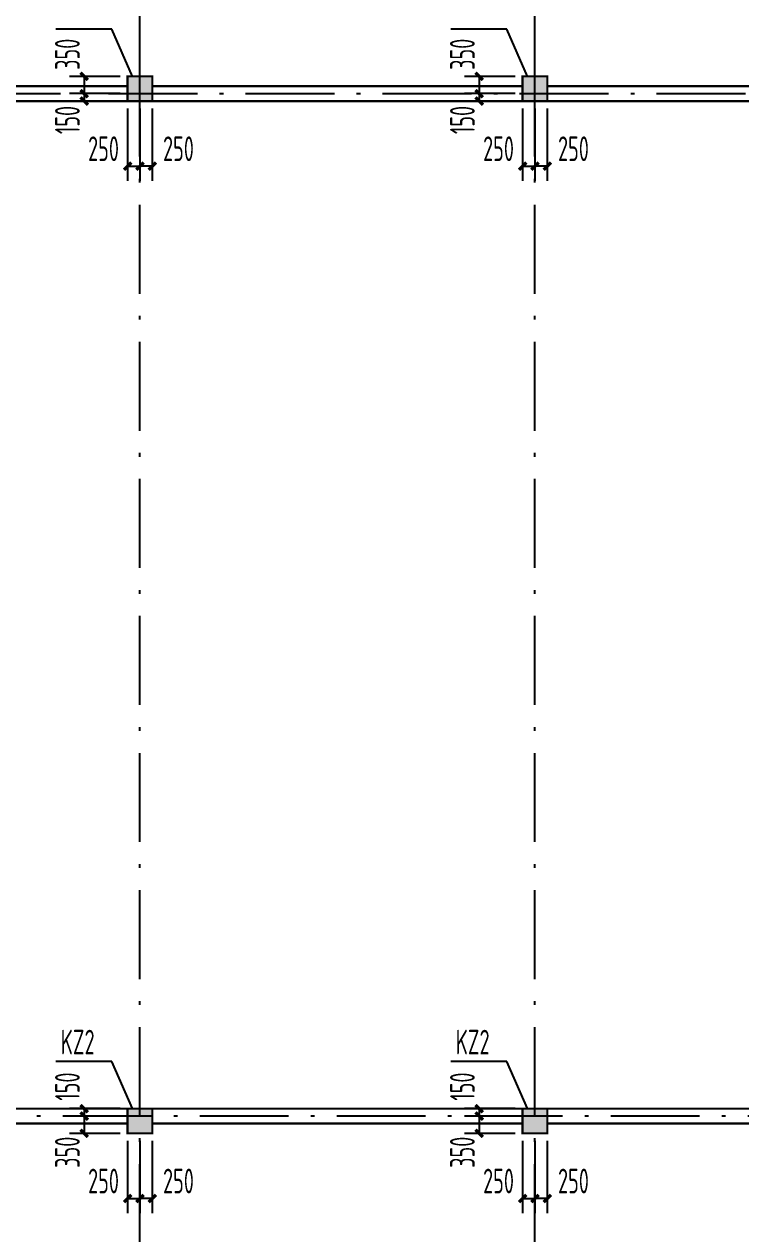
# Model space of a CAD drawing. Extents: x 2468086 to 6957054, y -3413633 to -667223.
# Drawn here: x 5071426 to 5085941, y -1154352 to -1129861 of the extents above; entities that cross this region are included whole.
import ezdxf

# ---------------------------------------------------------------- set-up
doc = ezdxf.new("R2010")
doc.units = 0
doc.header["$LTSCALE"] = 100
doc.header["$MEASUREMENT"] = 0
doc.linetypes.add('2', pattern=[18.5, 12, -3, 0.5, -3])
doc.layers.get('DEFPOINTS').update_dxf_attribs({"linetype": 'CONTINUOUS'})
for name, color, linetype in [('墙__实线', 3, 'CONTINUOUS'), ('柱', 2, 'CONTINUOUS'), ('柱填充', 43, 'CONTINUOUS'), ('柱编号', 211, 'CONTINUOUS'), ('轴线__尺寸数字', 7, 'CONTINUOUS'), ('轴线__点划线', 252, '2'), ('通风井定位', 145, 'CONTINUOUS')]:
    doc.layers.add(name, color=color, linetype=linetype)
doc.styles.add('GB', font='gbxwxt.shx', dxfattribs={"width": 0.7, "height": 500, "bigfont": 'gbhzfs.shx'})
doc.dimstyles.new('LYSDIM1', dxfattribs={"dimtxt": 375, "dimasz": 1.5, "dimexe": 300, "dimexo": 150, "dimgap": 90, "dimtad": 1, "dimdec": 0, "dimzin": 0, "dimdsep": 46, "dimtxsty": 'GB', "dimblk1": 'JT', "dimblk2": 'JT', "dimsah": 1, "dimcen": 0, "dimclrt": 7, "dimadec": 0, "dimazin": 0, "dimtfac": 1, "dimtdec": 0, "dimtix": 1, "dimtmove": 2, "dimatfit": 3, "dimldrblk": 'JT', "dimfxl": 1, "dimtolj": 1, "dimtzin": 0, "dimarcsym": 0})

# ---------------------------------------------------------------- blocks, each defined once
blk = doc.blocks.new('JT')
at = {"layer": '轴线__尺寸数字', "const_width": 45}
blk.add_lwpolyline([(-50, -50), (50, 50)], dxfattribs=at)
blk.add_lwpolyline([(-50, -50), (50, 50)], dxfattribs=at)
blk = doc.blocks.new('*D3545')
at = {"layer": 'DEFPOINTS', "color": 0, "transparency": 16777216}
for p in [(5072642, -1151968), (5073521, -1151818), (5073521, -1151968)]:
    blk.add_point(p, dxfattribs=at)
at = {"layer": '通风井定位', "color": 0, "lineweight": -2, "transparency": 16777216}
for p, q in [((5073371, -1151818), (5072342, -1151818)), ((5073371, -1151968), (5072342, -1151968)), ((5072642, -1151816), (5072642, -1151815)), ((5072642, -1151818), (5072642, -1151968)), ((5072642, -1151969), (5072642, -1151971))]:
    blk.add_line(p, q, dxfattribs=at)
at = {"layer": '通风井定位', "color": 0, "lineweight": -2, "transparency": 16777216, "xscale": 1.5, "yscale": 1.5, "zscale": 1.5}
for p, rotation in [((5072642, -1151818), 270), ((5072642, -1151968), 90)]:
    blk.add_blockref('JT', p, dxfattribs=dict(at, rotation=rotation))
at = {"layer": '通风井定位', "color": 7, "transparency": 16777216, "insert": (5072302, -1151371), "char_height": 500, "attachment_point": 5, "rotation": 90, "style": 'GB'}
blk.add_mtext('\\A1;150', dxfattribs=at)
blk = doc.blocks.new('*D3546')
at = {"layer": 'DEFPOINTS', "color": 0, "transparency": 16777216}
for p in [(5073521, -1151968), (5072642, -1152318), (5073521, -1152318)]:
    blk.add_point(p, dxfattribs=at)
at = {"layer": '通风井定位', "color": 0, "lineweight": -2, "transparency": 16777216}
for p, q in [((5073371, -1151968), (5072342, -1151968)), ((5072642, -1151969), (5072642, -1152316)), ((5073371, -1152318), (5072342, -1152318))]:
    blk.add_line(p, q, dxfattribs=at)
at = {"layer": '通风井定位', "color": 0, "lineweight": -2, "transparency": 16777216, "xscale": 1.5, "yscale": 1.5, "zscale": 1.5}
for p, rotation in [((5072642, -1151968), 90), ((5072642, -1152318), 270)]:
    blk.add_blockref('JT', p, dxfattribs=dict(at, rotation=rotation))
at = {"layer": '通风井定位', "color": 7, "transparency": 16777216, "insert": (5072302, -1152701), "char_height": 500, "attachment_point": 5, "rotation": 90, "style": 'GB'}
blk.add_mtext('\\A1;350', dxfattribs=at)
blk = doc.blocks.new('*D3547')
at = {"layer": 'DEFPOINTS', "color": 0, "transparency": 16777216}
for p in [(5073521, -1152318), (5073771, -1152318), (5073771, -1153636)]:
    blk.add_point(p, dxfattribs=at)
at = {"layer": '通风井定位', "color": 0, "lineweight": -2, "transparency": 16777216}
for p, q in [((5073521, -1152468), (5073521, -1153936)), ((5073771, -1152468), (5073771, -1153936)), ((5073522, -1153636), (5073769, -1153636))]:
    blk.add_line(p, q, dxfattribs=at)
at = {"layer": '通风井定位', "color": 0, "lineweight": -2, "transparency": 16777216, "xscale": 1.5, "yscale": 1.5, "zscale": 1.5, "rotation": 180}
blk.add_blockref('JT', (5073521, -1153636), dxfattribs=at)
at = {"layer": '通风井定位', "color": 0, "lineweight": -2, "transparency": 16777216, "xscale": 1.5, "yscale": 1.5, "zscale": 1.5}
blk.add_blockref('JT', (5073771, -1153636), dxfattribs=at)
at = {"layer": '通风井定位', "color": 7, "transparency": 16777216, "insert": (5073033, -1153283), "char_height": 500, "attachment_point": 5, "style": 'GB'}
blk.add_mtext('\\A1;250', dxfattribs=at)
blk = doc.blocks.new('*D3548')
at = {"layer": 'DEFPOINTS', "color": 0, "transparency": 16777216}
for p in [(5073771, -1152318), (5074021, -1152318), (5073771, -1153636)]:
    blk.add_point(p, dxfattribs=at)
at = {"layer": '通风井定位', "color": 0, "lineweight": -2, "transparency": 16777216}
for p, q in [((5073771, -1152468), (5073771, -1153936)), ((5074021, -1152468), (5074021, -1153936)), ((5074019, -1153636), (5073772, -1153636))]:
    blk.add_line(p, q, dxfattribs=at)
at = {"layer": '通风井定位', "color": 0, "lineweight": -2, "transparency": 16777216, "xscale": 1.5, "yscale": 1.5, "zscale": 1.5, "rotation": 180}
blk.add_blockref('JT', (5073771, -1153636), dxfattribs=at)
at = {"layer": '通风井定位', "color": 0, "lineweight": -2, "transparency": 16777216, "xscale": 1.5, "yscale": 1.5, "zscale": 1.5}
blk.add_blockref('JT', (5074021, -1153636), dxfattribs=at)
at = {"layer": '通风井定位', "color": 7, "transparency": 16777216, "insert": (5074551, -1153283), "char_height": 500, "attachment_point": 5, "style": 'GB'}
blk.add_mtext('\\A1;250', dxfattribs=at)
blk = doc.blocks.new('*D3549')
at = {"layer": 'DEFPOINTS', "color": 0, "transparency": 16777216}
for p in [(5080642, -1151968), (5081521, -1151818), (5081521, -1151968)]:
    blk.add_point(p, dxfattribs=at)
at = {"layer": '通风井定位', "color": 0, "lineweight": -2, "transparency": 16777216}
for p, q in [((5081371, -1151818), (5080342, -1151818)), ((5081371, -1151968), (5080342, -1151968)), ((5080642, -1151816), (5080642, -1151815)), ((5080642, -1151818), (5080642, -1151968)), ((5080642, -1151969), (5080642, -1151971))]:
    blk.add_line(p, q, dxfattribs=at)
at = {"layer": '通风井定位', "color": 0, "lineweight": -2, "transparency": 16777216, "xscale": 1.5, "yscale": 1.5, "zscale": 1.5}
for p, rotation in [((5080642, -1151818), 270), ((5080642, -1151968), 90)]:
    blk.add_blockref('JT', p, dxfattribs=dict(at, rotation=rotation))
at = {"layer": '通风井定位', "color": 7, "transparency": 16777216, "insert": (5080302, -1151371), "char_height": 500, "attachment_point": 5, "rotation": 90, "style": 'GB'}
blk.add_mtext('\\A1;150', dxfattribs=at)
blk = doc.blocks.new('*D3550')
at = {"layer": 'DEFPOINTS', "color": 0, "transparency": 16777216}
for p in [(5081521, -1151968), (5080642, -1152318), (5081521, -1152318)]:
    blk.add_point(p, dxfattribs=at)
at = {"layer": '通风井定位', "color": 0, "lineweight": -2, "transparency": 16777216}
for p, q in [((5081371, -1151968), (5080342, -1151968)), ((5080642, -1151969), (5080642, -1152316)), ((5081371, -1152318), (5080342, -1152318))]:
    blk.add_line(p, q, dxfattribs=at)
at = {"layer": '通风井定位', "color": 0, "lineweight": -2, "transparency": 16777216, "xscale": 1.5, "yscale": 1.5, "zscale": 1.5}
for p, rotation in [((5080642, -1151968), 90), ((5080642, -1152318), 270)]:
    blk.add_blockref('JT', p, dxfattribs=dict(at, rotation=rotation))
at = {"layer": '通风井定位', "color": 7, "transparency": 16777216, "insert": (5080302, -1152701), "char_height": 500, "attachment_point": 5, "rotation": 90, "style": 'GB'}
blk.add_mtext('\\A1;350', dxfattribs=at)
blk = doc.blocks.new('*D3551')
at = {"layer": 'DEFPOINTS', "color": 0, "transparency": 16777216}
for p in [(5081521, -1152318), (5081771, -1152318), (5081771, -1153636)]:
    blk.add_point(p, dxfattribs=at)
at = {"layer": '通风井定位', "color": 0, "lineweight": -2, "transparency": 16777216}
for p, q in [((5081521, -1152468), (5081521, -1153936)), ((5081771, -1152468), (5081771, -1153936)), ((5081522, -1153636), (5081769, -1153636))]:
    blk.add_line(p, q, dxfattribs=at)
at = {"layer": '通风井定位', "color": 0, "lineweight": -2, "transparency": 16777216, "xscale": 1.5, "yscale": 1.5, "zscale": 1.5, "rotation": 180}
blk.add_blockref('JT', (5081521, -1153636), dxfattribs=at)
at = {"layer": '通风井定位', "color": 0, "lineweight": -2, "transparency": 16777216, "xscale": 1.5, "yscale": 1.5, "zscale": 1.5}
blk.add_blockref('JT', (5081771, -1153636), dxfattribs=at)
at = {"layer": '通风井定位', "color": 7, "transparency": 16777216, "insert": (5081033, -1153283), "char_height": 500, "attachment_point": 5, "style": 'GB'}
blk.add_mtext('\\A1;250', dxfattribs=at)
blk = doc.blocks.new('*D3552')
at = {"layer": 'DEFPOINTS', "color": 0, "transparency": 16777216}
for p in [(5081771, -1152318), (5082021, -1152318), (5081771, -1153636)]:
    blk.add_point(p, dxfattribs=at)
at = {"layer": '通风井定位', "color": 0, "lineweight": -2, "transparency": 16777216}
for p, q in [((5081771, -1152468), (5081771, -1153936)), ((5082021, -1152468), (5082021, -1153936)), ((5082019, -1153636), (5081772, -1153636))]:
    blk.add_line(p, q, dxfattribs=at)
at = {"layer": '通风井定位', "color": 0, "lineweight": -2, "transparency": 16777216, "xscale": 1.5, "yscale": 1.5, "zscale": 1.5, "rotation": 180}
blk.add_blockref('JT', (5081771, -1153636), dxfattribs=at)
at = {"layer": '通风井定位', "color": 0, "lineweight": -2, "transparency": 16777216, "xscale": 1.5, "yscale": 1.5, "zscale": 1.5}
blk.add_blockref('JT', (5082021, -1153636), dxfattribs=at)
at = {"layer": '通风井定位', "color": 7, "transparency": 16777216, "insert": (5082551, -1153283), "char_height": 500, "attachment_point": 5, "style": 'GB'}
blk.add_mtext('\\A1;250', dxfattribs=at)
blk = doc.blocks.new('*D3593')
at = {"layer": 'DEFPOINTS', "color": 0, "transparency": 16777216}
for p in [(5073521, -1130918), (5072642, -1131268), (5073521, -1131268)]:
    blk.add_point(p, dxfattribs=at)
at = {"layer": '通风井定位', "color": 0, "lineweight": -2, "transparency": 16777216}
for p, q in [((5073371, -1130918), (5072342, -1130918)), ((5072642, -1130919), (5072642, -1131266)), ((5073371, -1131268), (5072342, -1131268))]:
    blk.add_line(p, q, dxfattribs=at)
at = {"layer": '通风井定位', "color": 0, "lineweight": -2, "transparency": 16777216, "xscale": 1.5, "yscale": 1.5, "zscale": 1.5}
for p, rotation in [((5072642, -1130918), 90), ((5072642, -1131268), 270)]:
    blk.add_blockref('JT', p, dxfattribs=dict(at, rotation=rotation))
at = {"layer": '通风井定位', "color": 7, "transparency": 16777216, "insert": (5072302, -1130471), "char_height": 500, "attachment_point": 5, "rotation": 90, "style": 'GB'}
blk.add_mtext('\\A1;350', dxfattribs=at)
blk = doc.blocks.new('*D3594')
at = {"layer": 'DEFPOINTS', "color": 0, "transparency": 16777216}
for p in [(5072642, -1131418), (5073521, -1131268), (5073521, -1131418)]:
    blk.add_point(p, dxfattribs=at)
at = {"layer": '通风井定位', "color": 0, "lineweight": -2, "transparency": 16777216}
for p, q in [((5073371, -1131268), (5072342, -1131268)), ((5073371, -1131418), (5072342, -1131418)), ((5072642, -1131266), (5072642, -1131265)), ((5072642, -1131268), (5072642, -1131418)), ((5072642, -1131419), (5072642, -1131421))]:
    blk.add_line(p, q, dxfattribs=at)
at = {"layer": '通风井定位', "color": 0, "lineweight": -2, "transparency": 16777216, "xscale": 1.5, "yscale": 1.5, "zscale": 1.5}
for p, rotation in [((5072642, -1131268), 270), ((5072642, -1131418), 90)]:
    blk.add_blockref('JT', p, dxfattribs=dict(at, rotation=rotation))
at = {"layer": '通风井定位', "color": 7, "transparency": 16777216, "insert": (5072302, -1131801), "char_height": 500, "attachment_point": 5, "rotation": 90, "style": 'GB'}
blk.add_mtext('\\A1;150', dxfattribs=at)
blk = doc.blocks.new('*D3595')
at = {"layer": 'DEFPOINTS', "color": 0, "transparency": 16777216}
for p in [(5073521, -1131418), (5073771, -1131418), (5073771, -1132736)]:
    blk.add_point(p, dxfattribs=at)
at = {"layer": '通风井定位', "color": 0, "lineweight": -2, "transparency": 16777216}
for p, q in [((5073521, -1131568), (5073521, -1133036)), ((5073771, -1131568), (5073771, -1133036)), ((5073522, -1132736), (5073769, -1132736))]:
    blk.add_line(p, q, dxfattribs=at)
at = {"layer": '通风井定位', "color": 0, "lineweight": -2, "transparency": 16777216, "xscale": 1.5, "yscale": 1.5, "zscale": 1.5, "rotation": 180}
blk.add_blockref('JT', (5073521, -1132736), dxfattribs=at)
at = {"layer": '通风井定位', "color": 0, "lineweight": -2, "transparency": 16777216, "xscale": 1.5, "yscale": 1.5, "zscale": 1.5}
blk.add_blockref('JT', (5073771, -1132736), dxfattribs=at)
at = {"layer": '通风井定位', "color": 7, "transparency": 16777216, "insert": (5073033, -1132383), "char_height": 500, "attachment_point": 5, "style": 'GB'}
blk.add_mtext('\\A1;250', dxfattribs=at)
blk = doc.blocks.new('*D3596')
at = {"layer": 'DEFPOINTS', "color": 0, "transparency": 16777216}
for p in [(5073771, -1131418), (5074021, -1131418), (5073771, -1132736)]:
    blk.add_point(p, dxfattribs=at)
at = {"layer": '通风井定位', "color": 0, "lineweight": -2, "transparency": 16777216}
for p, q in [((5073771, -1131568), (5073771, -1133036)), ((5074021, -1131568), (5074021, -1133036)), ((5074019, -1132736), (5073772, -1132736))]:
    blk.add_line(p, q, dxfattribs=at)
at = {"layer": '通风井定位', "color": 0, "lineweight": -2, "transparency": 16777216, "xscale": 1.5, "yscale": 1.5, "zscale": 1.5, "rotation": 180}
blk.add_blockref('JT', (5073771, -1132736), dxfattribs=at)
at = {"layer": '通风井定位', "color": 0, "lineweight": -2, "transparency": 16777216, "xscale": 1.5, "yscale": 1.5, "zscale": 1.5}
blk.add_blockref('JT', (5074021, -1132736), dxfattribs=at)
at = {"layer": '通风井定位', "color": 7, "transparency": 16777216, "insert": (5074551, -1132383), "char_height": 500, "attachment_point": 5, "style": 'GB'}
blk.add_mtext('\\A1;250', dxfattribs=at)
blk = doc.blocks.new('*D3597')
at = {"layer": 'DEFPOINTS', "color": 0, "transparency": 16777216}
for p in [(5081521, -1130918), (5080642, -1131268), (5081521, -1131268)]:
    blk.add_point(p, dxfattribs=at)
at = {"layer": '通风井定位', "color": 0, "lineweight": -2, "transparency": 16777216}
for p, q in [((5081371, -1130918), (5080342, -1130918)), ((5080642, -1130919), (5080642, -1131266)), ((5081371, -1131268), (5080342, -1131268))]:
    blk.add_line(p, q, dxfattribs=at)
at = {"layer": '通风井定位', "color": 0, "lineweight": -2, "transparency": 16777216, "xscale": 1.5, "yscale": 1.5, "zscale": 1.5}
for p, rotation in [((5080642, -1130918), 90), ((5080642, -1131268), 270)]:
    blk.add_blockref('JT', p, dxfattribs=dict(at, rotation=rotation))
at = {"layer": '通风井定位', "color": 7, "transparency": 16777216, "insert": (5080302, -1130471), "char_height": 500, "attachment_point": 5, "rotation": 90, "style": 'GB'}
blk.add_mtext('\\A1;350', dxfattribs=at)
blk = doc.blocks.new('*D3598')
at = {"layer": 'DEFPOINTS', "color": 0, "transparency": 16777216}
for p in [(5080642, -1131418), (5081521, -1131268), (5081521, -1131418)]:
    blk.add_point(p, dxfattribs=at)
at = {"layer": '通风井定位', "color": 0, "lineweight": -2, "transparency": 16777216}
for p, q in [((5081371, -1131268), (5080342, -1131268)), ((5081371, -1131418), (5080342, -1131418)), ((5080642, -1131266), (5080642, -1131265)), ((5080642, -1131268), (5080642, -1131418)), ((5080642, -1131419), (5080642, -1131421))]:
    blk.add_line(p, q, dxfattribs=at)
at = {"layer": '通风井定位', "color": 0, "lineweight": -2, "transparency": 16777216, "xscale": 1.5, "yscale": 1.5, "zscale": 1.5}
for p, rotation in [((5080642, -1131268), 270), ((5080642, -1131418), 90)]:
    blk.add_blockref('JT', p, dxfattribs=dict(at, rotation=rotation))
at = {"layer": '通风井定位', "color": 7, "transparency": 16777216, "insert": (5080302, -1131801), "char_height": 500, "attachment_point": 5, "rotation": 90, "style": 'GB'}
blk.add_mtext('\\A1;150', dxfattribs=at)
blk = doc.blocks.new('*D3599')
at = {"layer": 'DEFPOINTS', "color": 0, "transparency": 16777216}
for p in [(5081521, -1131418), (5081771, -1131418), (5081771, -1132736)]:
    blk.add_point(p, dxfattribs=at)
at = {"layer": '通风井定位', "color": 0, "lineweight": -2, "transparency": 16777216}
for p, q in [((5081521, -1131568), (5081521, -1133036)), ((5081771, -1131568), (5081771, -1133036)), ((5081522, -1132736), (5081769, -1132736))]:
    blk.add_line(p, q, dxfattribs=at)
at = {"layer": '通风井定位', "color": 0, "lineweight": -2, "transparency": 16777216, "xscale": 1.5, "yscale": 1.5, "zscale": 1.5, "rotation": 180}
blk.add_blockref('JT', (5081521, -1132736), dxfattribs=at)
at = {"layer": '通风井定位', "color": 0, "lineweight": -2, "transparency": 16777216, "xscale": 1.5, "yscale": 1.5, "zscale": 1.5}
blk.add_blockref('JT', (5081771, -1132736), dxfattribs=at)
at = {"layer": '通风井定位', "color": 7, "transparency": 16777216, "insert": (5081033, -1132383), "char_height": 500, "attachment_point": 5, "style": 'GB'}
blk.add_mtext('\\A1;250', dxfattribs=at)
blk = doc.blocks.new('*D3600')
at = {"layer": 'DEFPOINTS', "color": 0, "transparency": 16777216}
for p in [(5081771, -1131418), (5082021, -1131418), (5081771, -1132736)]:
    blk.add_point(p, dxfattribs=at)
at = {"layer": '通风井定位', "color": 0, "lineweight": -2, "transparency": 16777216}
for p, q in [((5081771, -1131568), (5081771, -1133036)), ((5082021, -1131568), (5082021, -1133036)), ((5082019, -1132736), (5081772, -1132736))]:
    blk.add_line(p, q, dxfattribs=at)
at = {"layer": '通风井定位', "color": 0, "lineweight": -2, "transparency": 16777216, "xscale": 1.5, "yscale": 1.5, "zscale": 1.5, "rotation": 180}
blk.add_blockref('JT', (5081771, -1132736), dxfattribs=at)
at = {"layer": '通风井定位', "color": 0, "lineweight": -2, "transparency": 16777216, "xscale": 1.5, "yscale": 1.5, "zscale": 1.5}
blk.add_blockref('JT', (5082021, -1132736), dxfattribs=at)
at = {"layer": '通风井定位', "color": 7, "transparency": 16777216, "insert": (5082551, -1132383), "char_height": 500, "attachment_point": 5, "style": 'GB'}
blk.add_mtext('\\A1;250', dxfattribs=at)

msp = doc.modelspace()

# ---------------------------------------------------------------- hatches: boundary and pattern name
at = {"layer": '柱填充'}
for points in [[(5073520.8, -1130917.8), (5073520.8, -1131417.8), (5074020.8, -1131417.8), (5074020.8, -1130917.8)], [(5081520.8, -1130917.8), (5081520.8, -1131417.8), (5082020.8, -1131417.8), (5082020.8, -1130917.8)], [(5073520.8, -1151817.9), (5073520.8, -1152317.9), (5074020.8, -1152317.9), (5074020.8, -1151817.9)], [(5081520.8, -1151817.9), (5081520.8, -1152317.9), (5082020.8, -1152317.9), (5082020.8, -1151817.9)]]:
    msp.add_hatch(color=256, dxfattribs=at).paths.add_polyline_path(points)

# ---------------------------------------------------------------- linework, layer by layer
at = {"layer": '墙__实线', "color": 94, "const_width": 45}
for points in [[(5066020.8, -1131117.8), (5073520.8, -1131117.8)], [(5074020.8, -1131117.8), (5081520.8, -1131117.8)], [(5082020.8, -1131117.8), (5089520.8, -1131117.8)], [(5066020.8, -1131417.8), (5073520.8, -1131417.8)], [(5074020.8, -1131417.8), (5081520.8, -1131417.8)], [(5082020.8, -1131417.8), (5089520.8, -1131417.8)], [(5066020.8, -1151817.9), (5073520.8, -1151817.9)], [(5074020.8, -1151817.9), (5081520.8, -1151817.9)], [(5082020.8, -1151817.9), (5089520.8, -1151817.9)], [(5066020.8, -1152117.9), (5073520.8, -1152117.9)], [(5074020.8, -1152117.9), (5081520.8, -1152117.9)], [(5082020.8, -1152117.9), (5089520.8, -1152117.9)]]:
    msp.add_lwpolyline(points, dxfattribs=at)
at = {"layer": '柱', "const_width": 45}
for points in [[(5073520.8, -1130917.8), (5073520.8, -1131417.8), (5074020.8, -1131417.8), (5074020.8, -1130917.8), (5073520.8, -1130917.8)], [(5081520.8, -1130917.8), (5081520.8, -1131417.8), (5082020.8, -1131417.8), (5082020.8, -1130917.8), (5081520.8, -1130917.8)], [(5073520.8, -1151817.9), (5073520.8, -1152317.9), (5074020.8, -1152317.9), (5074020.8, -1151817.9), (5073520.8, -1151817.9)], [(5081520.8, -1151817.9), (5081520.8, -1152317.9), (5082020.8, -1152317.9), (5082020.8, -1151817.9), (5081520.8, -1151817.9)]]:
    msp.add_lwpolyline(points, dxfattribs=at)
at = {"layer": '柱编号'}
for p, q in [((5073200.7, -1129963.5), (5072068.5, -1129963.5)), ((5073623.4, -1130917.8), (5073200.7, -1129963.5)), ((5081200.7, -1129963.5), (5080068.5, -1129963.5)), ((5081623.4, -1130917.8), (5081200.7, -1129963.5)), ((5073200.7, -1150863.6), (5072068.5, -1150863.6)), ((5073623.4, -1151817.9), (5073200.7, -1150863.6)), ((5081200.7, -1150863.6), (5080068.5, -1150863.6)), ((5081623.4, -1151817.9), (5081200.7, -1150863.6))]:
    msp.add_line(p, q, dxfattribs=at)
at = {"layer": '轴线__点划线', "ltscale": 1.5}
for p, q in [((5073770.8, -1131367.8), (5073770.8, -1100139.4)), ((5081770.8, -1131267.8), (5081770.8, -1100139.4)), ((4923285.1, -1131267.8), (5097770.8, -1131267.8)), ((5073770.8, -1179717.9), (5073770.8, -1131267.8)), ((5081770.8, -1179717.9), (5081770.8, -1131267.8)), ((5098982, -1151967.9), (4921350.9, -1151967.9))]:
    msp.add_line(p, q, dxfattribs=at)

# ---------------------------------------------------------------- texts
at = {"layer": '柱编号', "style": 'GB', "width": 0.7}
for p in [(5072166.7, -1150720.3), (5080166.7, -1150720.3)]:
    msp.add_text('KZ2', height=500, dxfattribs=at).set_placement(p)

# ---------------------------------------------------------------- dimensions: what is measured, and where the dimension line sits
at = {"layer": '通风井定位'}
for base, p1, p2, picture, middle in [((5072641.7, -1131267.8), (5073520.8, -1130917.8), (5073520.8, -1131267.8), '*D3593', (5072301.6, -1130470.6)), ((5080641.7, -1131267.8), (5081520.8, -1130917.8), (5081520.8, -1131267.8), '*D3597', (5080301.6, -1130470.6)), ((5072641.7, -1131417.8), (5073520.8, -1131267.8), (5073520.8, -1131417.8), '*D3594', (5072301.6, -1131801.3)), ((5080641.7, -1131417.8), (5081520.8, -1131267.8), (5081520.8, -1131417.8), '*D3598', (5080301.6, -1131801.3)), ((5072641.7, -1151967.9), (5073520.8, -1151817.9), (5073520.8, -1151967.9), '*D3545', (5072301.6, -1151370.7)), ((5080641.7, -1151967.9), (5081520.8, -1151817.9), (5081520.8, -1151967.9), '*D3549', (5080301.6, -1151370.7)), ((5072641.7, -1152317.9), (5073520.8, -1151967.9), (5073520.8, -1152317.9), '*D3546', (5072301.6, -1152701.4)), ((5080641.7, -1152317.9), (5081520.8, -1151967.9), (5081520.8, -1152317.9), '*D3550', (5080301.6, -1152701.4))]:
    dim = msp.add_linear_dim(base=base, p1=p1, p2=p2, angle=90, dimstyle='LYSDIM1', override={"dimtxt": 500}, dxfattribs=at)
    dim.commit()
    dim.dimension.update_dxf_attribs({"geometry": picture, "text_midpoint": middle, "dimtype": 128})
for base, p1, p2, picture, middle in [((5073770.8, -1132735.8), (5073520.8, -1131417.8), (5073770.8, -1131417.8), '*D3595', (5073033.2, -1132382.6)), ((5073770.8, -1132735.8), (5074020.8, -1131417.8), (5073770.8, -1131417.8), '*D3596', (5074551.2, -1132382.6)), ((5081770.8, -1132735.8), (5081520.8, -1131417.8), (5081770.8, -1131417.8), '*D3599', (5081033.2, -1132382.6)), ((5081770.8, -1132735.8), (5082020.8, -1131417.8), (5081770.8, -1131417.8), '*D3600', (5082551.2, -1132382.6)), ((5073770.8, -1153635.9), (5073520.8, -1152317.9), (5073770.8, -1152317.9), '*D3547', (5073033.2, -1153282.7)), ((5073770.8, -1153635.9), (5074020.8, -1152317.9), (5073770.8, -1152317.9), '*D3548', (5074551.2, -1153282.7)), ((5081770.8, -1153635.9), (5081520.8, -1152317.9), (5081770.8, -1152317.9), '*D3551', (5081033.2, -1153282.7)), ((5081770.8, -1153635.9), (5082020.8, -1152317.9), (5081770.8, -1152317.9), '*D3552', (5082551.2, -1153282.7))]:
    dim = msp.add_linear_dim(base=base, p1=p1, p2=p2, dimstyle='LYSDIM1', override={"dimtxt": 500}, dxfattribs=at)
    dim.commit()
    dim.dimension.update_dxf_attribs({"geometry": picture, "text_midpoint": middle, "dimtype": 128})

doc.saveas('drawing.dxf')
